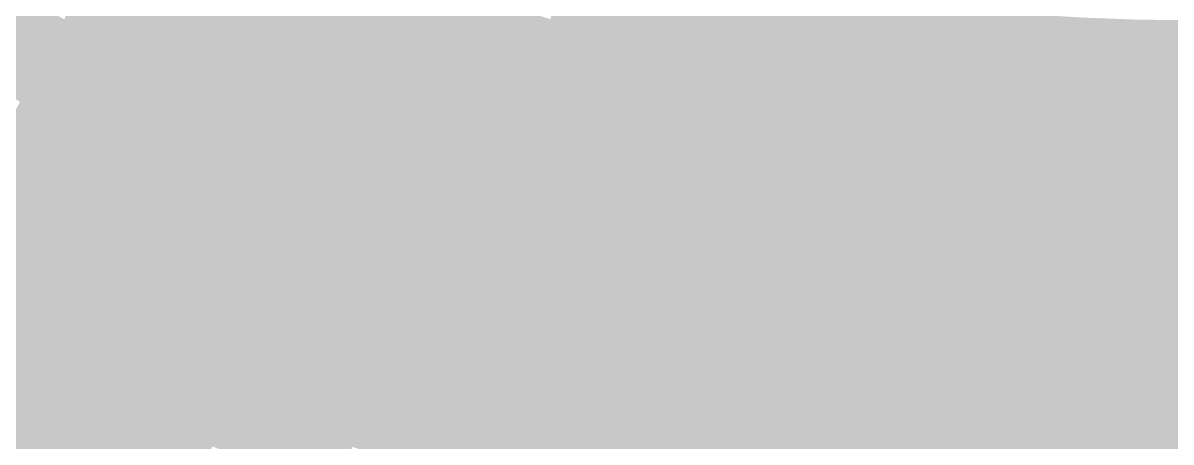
# Model space of a CAD drawing. Header units: inches. Extents: x -266 to 784, y -170 to 213.
# Drawn here: x -24.92 to -0.37, y -54.02 to -45.06 of the extents above; entities that cross this region are included whole.
import ezdxf

# ---------------------------------------------------------------- set-up
doc = ezdxf.new("R2010")
doc.units = ezdxf.units.IN
doc.header["$MEASUREMENT"] = 0

msp = doc.modelspace()

# ---------------------------------------------------------------- linework, layer by layer
at = {"color": 178, "true_color": 0x060051}
msp.add_solid([(-20.9502, -44.295475), (-21.377755, -45.199465), (-22.030955, -43.767991), (-22.480566, -44.661215)], dxfattribs=at)
at = {"color": 178, "true_color": 0x09004d}
msp.add_solid([(-18.368805, -44.346218), (-18.751488, -45.270097), (-19.451583, -43.882068), (-19.856824, -44.796278)], dxfattribs=at)
at = {"color": 188, "true_color": 0x0c0049}
msp.add_solid([(-15.833823, -44.252571), (-16.170713, -45.194115), (-16.915067, -43.850662), (-17.274962, -44.783654)], dxfattribs=at)
at = {"color": 188, "true_color": 0x140040}
msp.add_solid([(-8.779064, -44.135338), (-8.974155, -45.116123), (-9.859556, -43.906596), (-10.078657, -44.882298)], dxfattribs=at)
at = {"color": 178, "true_color": 0x040055}
msp.add_solid([(-22.480566, -44.661215), (-22.930178, -45.554439), (-23.569837, -44.096063), (-24.041234, -44.977984)], dxfattribs=at)
at = {"color": 188, "true_color": 0x100044}
msp.add_solid([(-12.268787, -44.333699), (-12.5355, -45.297475), (-13.353095, -44.019255), (-13.64338, -44.976196)], dxfattribs=at)
at = {"color": 188, "true_color": 0x150040}
msp.add_solid([(-7.693285, -44.337494), (-7.864247, -45.322772), (-8.779064, -44.135338), (-8.974155, -45.116123)], dxfattribs=at)
at = {"color": 178, "true_color": 0x02005a}
msp.add_solid([(-24.041234, -44.977984), (-24.51263, -45.859906), (-25.137808, -44.374437), (-25.630706, -45.244524)], dxfattribs=at)
at = {"color": 178, "true_color": 0x080051}
msp.add_solid([(-19.856824, -44.796278), (-20.262066, -45.710488), (-20.9502, -44.295475), (-21.377755, -45.199465)], dxfattribs=at)
at = {"color": 188, "true_color": 0x0b004d}
msp.add_solid([(-17.274962, -44.783654), (-17.634857, -45.716647), (-18.368805, -44.346218), (-18.751488, -45.270097)], dxfattribs=at)
at = {"color": 188, "true_color": 0x0e0049}
msp.add_solid([(-14.743042, -44.627824), (-15.056724, -45.577353), (-15.833823, -44.252571), (-16.170713, -45.194115)], dxfattribs=at)
at = {"color": 188, "true_color": 0x120044}
msp.add_solid([(-11.177088, -44.621438), (-11.420068, -45.591469), (-12.268787, -44.333699), (-12.5355, -45.297475)], dxfattribs=at)
at = {"color": 188, "true_color": 0x170040}
msp.add_solid([(-6.602871, -44.512943), (-6.749602, -45.502119), (-7.693285, -44.337494), (-7.864247, -45.322772)], dxfattribs=at)
at = {"color": 178, "true_color": 0x060055}
msp.add_solid([(-21.377755, -45.199465), (-21.80531, -46.103454), (-22.480566, -44.661215), (-22.930178, -45.554439)], dxfattribs=at)
at = {"color": 188, "true_color": 0x100049}
msp.add_solid([(-13.64338, -44.976196), (-13.933665, -45.933136), (-14.743042, -44.627824), (-15.056724, -45.577353)], dxfattribs=at)
at = {"color": 188, "true_color": 0x130044}
msp.add_solid([(-10.078657, -44.882298), (-10.297758, -45.858), (-11.177088, -44.621438), (-11.420068, -45.591469)], dxfattribs=at)
at = {"color": 188, "true_color": 0x180040}
msp.add_solid([(-5.50848, -44.661579), (-5.630891, -45.654059), (-6.602871, -44.512943), (-6.749602, -45.502119)], dxfattribs=at)
at = {"color": 188, "true_color": 0x1a0040}
msp.add_solid([(-4.410771, -44.783313), (-4.508788, -45.778497), (-5.50848, -44.661579), (-5.630891, -45.654059)], dxfattribs=at)
at = {"color": 188, "true_color": 0x0a0051}
msp.add_solid([(-18.751488, -45.270097), (-19.134172, -46.193977), (-19.856824, -44.796278), (-20.262066, -45.710488)], dxfattribs=at)
at = {"color": 188, "true_color": 0x0d004d}
msp.add_solid([(-16.170713, -45.194115), (-16.507603, -46.135659), (-17.274962, -44.783654), (-17.634857, -45.716647)], dxfattribs=at)
at = {"color": 188, "true_color": 0x150044}
msp.add_solid([(-8.974155, -45.116123), (-9.169245, -46.096908), (-10.078657, -44.882298), (-10.297758, -45.858)], dxfattribs=at)
at = {"color": 188, "true_color": 0x1b0040}
msp.add_solid([(-3.310405, -44.878071), (-3.38397, -45.875361), (-4.410771, -44.783313), (-4.508788, -45.778497)], dxfattribs=at)
at = {"color": 198, "true_color": 0x1d0040}
msp.add_solid([(-2.208045, -44.945796), (-2.257113, -45.944591), (-3.310405, -44.878071), (-3.38397, -45.875361)], dxfattribs=at)
at = {"color": 178, "true_color": 0x05005a}
msp.add_solid([(-22.930178, -45.554439), (-23.379789, -46.447664), (-24.041234, -44.977984), (-24.51263, -45.859906)], dxfattribs=at)
at = {"color": 188, "true_color": 0x110049}
msp.add_solid([(-12.5355, -45.297475), (-12.802212, -46.261251), (-13.64338, -44.976196), (-13.933665, -45.933136)], dxfattribs=at)
at = {"color": 188, "true_color": 0x170044}
msp.add_solid([(-7.864247, -45.322772), (-8.035209, -46.308049), (-8.974155, -45.116123), (-9.169245, -46.096908)], dxfattribs=at)
at = {"color": 198, "true_color": 0x1e0040}
msp.add_solid([(-1.104355, -44.986447), (-1.128897, -45.986146), (-2.208045, -44.945796), (-2.257113, -45.944591)], dxfattribs=at)
at = {"color": 198, "true_color": 0x200040}
msp.add_solid([(0, -45), (0, -46), (-1.104355, -44.986447), (-1.128897, -45.986146)], dxfattribs=at)
at = {"color": 178, "true_color": 0x03005e}
msp.add_solid([(-24.51263, -45.859906), (-24.984027, -46.741827), (-25.630706, -45.244524), (-26.123604, -46.114611)], dxfattribs=at)
at = {"color": 178, "true_color": 0x080055}
msp.add_solid([(-20.262066, -45.710488), (-20.667307, -46.624698), (-21.377755, -45.199465), (-21.80531, -46.103454)], dxfattribs=at)
at = {"color": 188, "true_color": 0x0c0051}
msp.add_solid([(-17.634857, -45.716647), (-17.994752, -46.64964), (-18.751488, -45.270097), (-19.134172, -46.193977)], dxfattribs=at)
at = {"color": 188, "true_color": 0x0f004d}
msp.add_solid([(-15.056724, -45.577353), (-15.370405, -46.526881), (-16.170713, -45.194115), (-16.507603, -46.135659)], dxfattribs=at)
at = {"color": 188, "true_color": 0x130049}
msp.add_solid([(-11.420068, -45.591469), (-11.663049, -46.5615), (-12.5355, -45.297475), (-12.802212, -46.261251)], dxfattribs=at)
at = {"color": 188, "true_color": 0x180044}
msp.add_solid([(-6.749602, -45.502119), (-6.896332, -46.491296), (-7.864247, -45.322772), (-8.035209, -46.308049)], dxfattribs=at)
at = {"color": 178, "true_color": 0x07005a}
msp.add_solid([(-21.80531, -46.103454), (-22.232865, -47.007443), (-22.930178, -45.554439), (-23.379789, -46.447664)], dxfattribs=at)
at = {"color": 188, "true_color": 0x10004d}
msp.add_solid([(-13.933665, -45.933136), (-14.223949, -46.890076), (-15.056724, -45.577353), (-15.370405, -46.526881)], dxfattribs=at)
at = {"color": 188, "true_color": 0x150049}
msp.add_solid([(-10.297758, -45.858), (-10.51686, -46.833702), (-11.420068, -45.591469), (-11.663049, -46.5615)], dxfattribs=at)
at = {"color": 188, "true_color": 0x1a0044}
msp.add_solid([(-5.630891, -45.654059), (-5.753302, -46.646538), (-6.749602, -45.502119), (-6.896332, -46.491296)], dxfattribs=at)
at = {"color": 188, "true_color": 0x1b0044}
msp.add_solid([(-4.508788, -45.778497), (-4.606806, -46.773682), (-5.630891, -45.654059), (-5.753302, -46.646538)], dxfattribs=at)
at = {"color": 178, "true_color": 0x05005e}
msp.add_solid([(-23.379789, -46.447664), (-23.8294, -47.340888), (-24.51263, -45.859906), (-24.984027, -46.741827)], dxfattribs=at)
at = {"color": 188, "true_color": 0x0a0055}
msp.add_solid([(-19.134172, -46.193977), (-19.516855, -47.117856), (-20.262066, -45.710488), (-20.667307, -46.624698)], dxfattribs=at)
at = {"color": 188, "true_color": 0x0e0051}
msp.add_solid([(-16.507603, -46.135659), (-16.844493, -47.077203), (-17.634857, -45.716647), (-17.994752, -46.64964)], dxfattribs=at)
at = {"color": 188, "true_color": 0x160049}
msp.add_solid([(-9.169245, -46.096908), (-9.364335, -47.077693), (-10.297758, -45.858), (-10.51686, -46.833702)], dxfattribs=at)
at = {"color": 198, "true_color": 0x1d0044}
msp.add_solid([(-3.38397, -45.875361), (-3.457534, -46.872651), (-4.508788, -45.778497), (-4.606806, -46.773682)], dxfattribs=at)
at = {"color": 198, "true_color": 0x1f0044}
msp.add_solid([(-2.257113, -45.944591), (-2.306181, -46.943386), (-3.38397, -45.875361), (-3.457534, -46.872651)], dxfattribs=at)
at = {"color": 178, "true_color": 0x09005a}
msp.add_solid([(-20.667307, -46.624698), (-21.072548, -47.538907), (-21.80531, -46.103454), (-22.232865, -47.007443)], dxfattribs=at)
at = {"color": 188, "true_color": 0x100051}
msp.add_solid([(-15.370405, -46.526881), (-15.684087, -47.476409), (-16.507603, -46.135659), (-16.844493, -47.077203)], dxfattribs=at)
at = {"color": 188, "true_color": 0x12004d}
msp.add_solid([(-12.802212, -46.261251), (-13.068925, -47.225027), (-13.933665, -45.933136), (-14.223949, -46.890076)], dxfattribs=at)
at = {"color": 188, "true_color": 0x180049}
msp.add_solid([(-8.035209, -46.308049), (-8.206171, -47.293327), (-9.169245, -46.096908), (-9.364335, -47.077693)], dxfattribs=at)
at = {"color": 198, "true_color": 0x200044}
msp.add_solid([(-1.128897, -45.986146), (-1.153438, -46.985844), (-2.257113, -45.944591), (-2.306181, -46.943386)], dxfattribs=at)
at = {"color": 198, "true_color": 0x220044}
msp.add_solid([(0, -46), (0, -47), (-1.128897, -45.986146), (-1.153438, -46.985844)], dxfattribs=at)
at = {"color": 188, "true_color": 0x0c0055}
msp.add_solid([(-17.994752, -46.64964), (-18.354647, -47.582633), (-19.134172, -46.193977), (-19.516855, -47.117856)], dxfattribs=at)
at = {"color": 188, "true_color": 0x14004d}
msp.add_solid([(-11.663049, -46.5615), (-11.906029, -47.531531), (-12.802212, -46.261251), (-13.068925, -47.225027)], dxfattribs=at)
at = {"color": 188, "true_color": 0x1a0049}
msp.add_solid([(-6.896332, -46.491296), (-7.043063, -47.480472), (-8.035209, -46.308049), (-8.206171, -47.293327)], dxfattribs=at)
at = {"color": 178, "true_color": 0x07005e}
msp.add_solid([(-22.232865, -47.007443), (-22.66042, -47.911433), (-23.379789, -46.447664), (-23.8294, -47.340888)], dxfattribs=at)
at = {"color": 188, "true_color": 0x0b005a}
msp.add_solid([(-19.516855, -47.117856), (-19.899538, -48.041736), (-20.667307, -46.624698), (-21.072548, -47.538907)], dxfattribs=at)
at = {"color": 188, "true_color": 0x0e0055}
msp.add_solid([(-16.844493, -47.077203), (-17.181383, -48.018747), (-17.994752, -46.64964), (-18.354647, -47.582633)], dxfattribs=at)
at = {"color": 188, "true_color": 0x110051}
msp.add_solid([(-14.223949, -46.890076), (-14.514234, -47.847017), (-15.370405, -46.526881), (-15.684087, -47.476409)], dxfattribs=at)
at = {"color": 188, "true_color": 0x16004d}
msp.add_solid([(-10.51686, -46.833702), (-10.735961, -47.809404), (-11.663049, -46.5615), (-11.906029, -47.531531)], dxfattribs=at)
at = {"color": 188, "true_color": 0x1b0049}
msp.add_solid([(-5.753302, -46.646538), (-5.875712, -47.639018), (-6.896332, -46.491296), (-7.043063, -47.480472)], dxfattribs=at)
at = {"color": 198, "true_color": 0x1d0049}
msp.add_solid([(-4.606806, -46.773682), (-4.704823, -47.768867), (-5.753302, -46.646538), (-5.875712, -47.639018)], dxfattribs=at)
at = {"color": 178, "true_color": 0x050062}
msp.add_solid([(-23.8294, -47.340888), (-24.279012, -48.234112), (-24.984027, -46.741827), (-25.455424, -47.623748)], dxfattribs=at)
at = {"color": 188, "true_color": 0x130051}
msp.add_solid([(-13.068925, -47.225027), (-13.335638, -48.188803), (-14.223949, -46.890076), (-14.514234, -47.847017)], dxfattribs=at)
at = {"color": 188, "true_color": 0x18004d}
msp.add_solid([(-9.364335, -47.077693), (-9.559426, -48.058479), (-10.51686, -46.833702), (-10.735961, -47.809404)], dxfattribs=at)
at = {"color": 198, "true_color": 0x1f0049}
msp.add_solid([(-3.457534, -46.872651), (-3.531099, -47.869942), (-4.606806, -46.773682), (-4.704823, -47.768867)], dxfattribs=at)
at = {"color": 198, "true_color": 0x210049}
msp.add_solid([(-2.306181, -46.943386), (-2.355248, -47.942182), (-3.457534, -46.872651), (-3.531099, -47.869942)], dxfattribs=at)
at = {"color": 178, "true_color": 0x09005e}
msp.add_solid([(-21.072548, -47.538907), (-21.47779, -48.453117), (-22.232865, -47.007443), (-22.66042, -47.911433)], dxfattribs=at)
at = {"color": 188, "true_color": 0x0d005a}
msp.add_solid([(-18.354647, -47.582633), (-18.714542, -48.515626), (-19.516855, -47.117856), (-19.899538, -48.041736)], dxfattribs=at)
at = {"color": 188, "true_color": 0x100055}
msp.add_solid([(-15.684087, -47.476409), (-15.997769, -48.425937), (-16.844493, -47.077203), (-17.181383, -48.018747)], dxfattribs=at)
at = {"color": 188, "true_color": 0x1a004d}
msp.add_solid([(-8.206171, -47.293327), (-8.377133, -48.278604), (-9.364335, -47.077693), (-9.559426, -48.058479)], dxfattribs=at)
at = {"color": 198, "true_color": 0x220049}
msp.add_solid([(-1.153438, -46.985844), (-1.177979, -47.985543), (-2.306181, -46.943386), (-2.355248, -47.942182)], dxfattribs=at)
at = {"color": 198, "true_color": 0x240049}
msp.add_solid([(0, -47), (0, -48), (-1.153438, -46.985844), (-1.177979, -47.985543)], dxfattribs=at)
at = {"color": 178, "true_color": 0x070062}
msp.add_solid([(-22.66042, -47.911433), (-23.087975, -48.815422), (-23.8294, -47.340888), (-24.279012, -48.234112)], dxfattribs=at)
at = {"color": 188, "true_color": 0x150051}
msp.add_solid([(-11.906029, -47.531531), (-12.149009, -48.501563), (-13.068925, -47.225027), (-13.335638, -48.188803)], dxfattribs=at)
at = {"color": 188, "true_color": 0x1b004d}
msp.add_solid([(-7.043063, -47.480472), (-7.189793, -48.469649), (-8.206171, -47.293327), (-8.377133, -48.278604)], dxfattribs=at)
at = {"color": 176, "true_color": 0x050066}
msp.add_solid([(-24.279012, -48.234112), (-24.728623, -49.127337), (-25.455424, -47.623748), (-25.926821, -48.50567)], dxfattribs=at)
at = {"color": 188, "true_color": 0x0b005e}
msp.add_solid([(-19.899538, -48.041736), (-20.282222, -48.965615), (-21.072548, -47.538907), (-21.47779, -48.453117)], dxfattribs=at)
at = {"color": 188, "true_color": 0x0f005a}
msp.add_solid([(-17.181383, -48.018747), (-17.518272, -48.960291), (-18.354647, -47.582633), (-18.714542, -48.515626)], dxfattribs=at)
at = {"color": 188, "true_color": 0x120055}
msp.add_solid([(-14.514234, -47.847017), (-14.804519, -48.803957), (-15.684087, -47.476409), (-15.997769, -48.425937)], dxfattribs=at)
at = {"color": 188, "true_color": 0x170051}
msp.add_solid([(-10.735961, -47.809404), (-10.955062, -48.785107), (-11.906029, -47.531531), (-12.149009, -48.501563)], dxfattribs=at)
at = {"color": 198, "true_color": 0x1d004d}
msp.add_solid([(-5.875712, -47.639018), (-5.998123, -48.631497), (-7.043063, -47.480472), (-7.189793, -48.469649)], dxfattribs=at)
at = {"color": 188, "true_color": 0x140055}
msp.add_solid([(-13.335638, -48.188803), (-13.602351, -49.152579), (-14.514234, -47.847017), (-14.804519, -48.803957)], dxfattribs=at)
at = {"color": 188, "true_color": 0x190051}
msp.add_solid([(-9.559426, -48.058479), (-9.754516, -49.039264), (-10.735961, -47.809404), (-10.955062, -48.785107)], dxfattribs=at)
at = {"color": 198, "true_color": 0x1f004d}
msp.add_solid([(-4.704823, -47.768867), (-4.80284, -48.764052), (-5.875712, -47.639018), (-5.998123, -48.631497)], dxfattribs=at)
at = {"color": 198, "true_color": 0x21004d}
msp.add_solid([(-3.531099, -47.869942), (-3.604664, -48.867232), (-4.704823, -47.768867), (-4.80284, -48.764052)], dxfattribs=at)
at = {"color": 198, "true_color": 0x23004d}
msp.add_solid([(-2.355248, -47.942182), (-2.404316, -48.940977), (-3.531099, -47.869942), (-3.604664, -48.867232)], dxfattribs=at)
at = {"color": 188, "true_color": 0x0a0062}
msp.add_solid([(-21.47779, -48.453117), (-21.883031, -49.367327), (-22.66042, -47.911433), (-23.087975, -48.815422)], dxfattribs=at)
at = {"color": 188, "true_color": 0x0e005e}
msp.add_solid([(-18.714542, -48.515626), (-19.074437, -49.448618), (-19.899538, -48.041736), (-20.282222, -48.965615)], dxfattribs=at)
at = {"color": 188, "true_color": 0x11005a}
msp.add_solid([(-15.997769, -48.425937), (-16.311451, -49.375465), (-17.181383, -48.018747), (-17.518272, -48.960291)], dxfattribs=at)
at = {"color": 188, "true_color": 0x1b0051}
msp.add_solid([(-8.377133, -48.278604), (-8.548094, -49.263882), (-9.559426, -48.058479), (-9.754516, -49.039264)], dxfattribs=at)
at = {"color": 198, "true_color": 0x24004d}
msp.add_solid([(-1.177979, -47.985543), (-1.20252, -48.985242), (-2.355248, -47.942182), (-2.404316, -48.940977)], dxfattribs=at)
at = {"color": 198, "true_color": 0x26004d}
msp.add_solid([(0, -48), (0, -49), (-1.177979, -47.985543), (-1.20252, -48.985242)], dxfattribs=at)
at = {"color": 176, "true_color": 0x080066}
msp.add_solid([(-23.087975, -48.815422), (-23.51553, -49.719411), (-24.279012, -48.234112), (-24.728623, -49.127337)], dxfattribs=at)
at = {"color": 188, "true_color": 0x160055}
msp.add_solid([(-12.149009, -48.501563), (-12.391989, -49.471594), (-13.335638, -48.188803), (-13.602351, -49.152579)], dxfattribs=at)
at = {"color": 198, "true_color": 0x1d0051}
msp.add_solid([(-7.189793, -48.469649), (-7.336524, -49.458825), (-8.377133, -48.278604), (-8.548094, -49.263882)], dxfattribs=at)
at = {"color": 176, "true_color": 0x05006b}
msp.add_solid([(-24.728623, -49.127337), (-25.178234, -50.020561), (-25.926821, -48.50567), (-26.398217, -49.387591)], dxfattribs=at)
at = {"color": 188, "true_color": 0x0c0062}
msp.add_solid([(-20.282222, -48.965615), (-20.664905, -49.889495), (-21.47779, -48.453117), (-21.883031, -49.367327)], dxfattribs=at)
at = {"color": 188, "true_color": 0x10005e}
msp.add_solid([(-17.518272, -48.960291), (-17.855162, -49.901835), (-18.714542, -48.515626), (-19.074437, -49.448618)], dxfattribs=at)
at = {"color": 188, "true_color": 0x13005a}
msp.add_solid([(-14.804519, -48.803957), (-15.094803, -49.760897), (-15.997769, -48.425937), (-16.311451, -49.375465)], dxfattribs=at)
at = {"color": 188, "true_color": 0x180055}
msp.add_solid([(-10.955062, -48.785107), (-11.174163, -49.760809), (-12.149009, -48.501563), (-12.391989, -49.471594)], dxfattribs=at)
at = {"color": 198, "true_color": 0x1f0051}
msp.add_solid([(-5.998123, -48.631497), (-6.120534, -49.623977), (-7.189793, -48.469649), (-7.336524, -49.458825)], dxfattribs=at)
at = {"color": 176, "true_color": 0x0a0066}
msp.add_solid([(-21.883031, -49.367327), (-22.288272, -50.281537), (-23.087975, -48.815422), (-23.51553, -49.719411)], dxfattribs=at)
at = {"color": 188, "true_color": 0x15005a}
msp.add_solid([(-13.602351, -49.152579), (-13.869063, -50.116355), (-14.804519, -48.803957), (-15.094803, -49.760897)], dxfattribs=at)
at = {"color": 188, "true_color": 0x1a0055}
msp.add_solid([(-9.754516, -49.039264), (-9.949606, -50.020049), (-10.955062, -48.785107), (-11.174163, -49.760809)], dxfattribs=at)
at = {"color": 198, "true_color": 0x210051}
msp.add_solid([(-4.80284, -48.764052), (-4.900857, -49.759236), (-5.998123, -48.631497), (-6.120534, -49.623977)], dxfattribs=at)
at = {"color": 198, "true_color": 0x230051}
msp.add_solid([(-3.604664, -48.867232), (-3.678228, -49.864523), (-4.80284, -48.764052), (-4.900857, -49.759236)], dxfattribs=at)
at = {"color": 188, "true_color": 0x0e0062}
msp.add_solid([(-19.074437, -49.448618), (-19.434332, -50.381611), (-20.282222, -48.965615), (-20.664905, -49.889495)], dxfattribs=at)
at = {"color": 188, "true_color": 0x12005e}
msp.add_solid([(-16.311451, -49.375465), (-16.625132, -50.324994), (-17.518272, -48.960291), (-17.855162, -49.901835)], dxfattribs=at)
at = {"color": 188, "true_color": 0x1c0055}
msp.add_solid([(-8.548094, -49.263882), (-8.719056, -50.24916), (-9.754516, -49.039264), (-9.949606, -50.020049)], dxfattribs=at)
at = {"color": 198, "true_color": 0x240051}
msp.add_solid([(-2.404316, -48.940977), (-2.453384, -49.939773), (-3.604664, -48.867232), (-3.678228, -49.864523)], dxfattribs=at)
at = {"color": 198, "true_color": 0x260051}
msp.add_solid([(-1.20252, -48.985242), (-1.227061, -49.984941), (-2.404316, -48.940977), (-2.453384, -49.939773)], dxfattribs=at)
at = {"color": 198, "true_color": 0x280051}
msp.add_solid([(0, -49), (0, -50), (-1.20252, -48.985242), (-1.227061, -49.984941)], dxfattribs=at)
at = {"color": 176, "true_color": 0x08006b}
msp.add_solid([(-23.51553, -49.719411), (-23.943085, -50.6234), (-24.728623, -49.127337), (-25.178234, -50.020561)], dxfattribs=at)
at = {"color": 188, "true_color": 0x17005a}
msp.add_solid([(-12.391989, -49.471594), (-12.634969, -50.441625), (-13.602351, -49.152579), (-13.869063, -50.116355)], dxfattribs=at)
at = {"color": 198, "true_color": 0x1e0055}
msp.add_solid([(-7.336524, -49.458825), (-7.483254, -50.448002), (-8.548094, -49.263882), (-8.719056, -50.24916)], dxfattribs=at)
at = {"color": 188, "true_color": 0x0c0066}
msp.add_solid([(-20.664905, -49.889495), (-21.047589, -50.813374), (-21.883031, -49.367327), (-22.288272, -50.281537)], dxfattribs=at)
at = {"color": 188, "true_color": 0x100062}
msp.add_solid([(-17.855162, -49.901835), (-18.192052, -50.84338), (-19.074437, -49.448618), (-19.434332, -50.381611)], dxfattribs=at)
at = {"color": 188, "true_color": 0x14005e}
msp.add_solid([(-15.094803, -49.760897), (-15.385088, -50.717838), (-16.311451, -49.375465), (-16.625132, -50.324994)], dxfattribs=at)
at = {"color": 188, "true_color": 0x1a005a}
msp.add_solid([(-11.174163, -49.760809), (-11.393264, -50.736511), (-12.391989, -49.471594), (-12.634969, -50.441625)], dxfattribs=at)
at = {"color": 198, "true_color": 0x200055}
msp.add_solid([(-6.120534, -49.623977), (-6.242944, -50.616456), (-7.336524, -49.458825), (-7.483254, -50.448002)], dxfattribs=at)
at = {"color": 176, "true_color": 0x0a006b}
msp.add_solid([(-22.288272, -50.281537), (-22.693514, -51.195746), (-23.51553, -49.719411), (-23.943085, -50.6234)], dxfattribs=at)
at = {"color": 188, "true_color": 0x16005e}
msp.add_solid([(-13.869063, -50.116355), (-14.135776, -51.080131), (-15.094803, -49.760897), (-15.385088, -50.717838)], dxfattribs=at)
at = {"color": 188, "true_color": 0x1c005a}
msp.add_solid([(-9.949606, -50.020049), (-10.144697, -51.000835), (-11.174163, -49.760809), (-11.393264, -50.736511)], dxfattribs=at)
at = {"color": 198, "true_color": 0x220055}
msp.add_solid([(-4.900857, -49.759236), (-4.998874, -50.754421), (-6.120534, -49.623977), (-6.242944, -50.616456)], dxfattribs=at)
at = {"color": 198, "true_color": 0x240055}
msp.add_solid([(-3.678228, -49.864523), (-3.751793, -50.861813), (-4.900857, -49.759236), (-4.998874, -50.754421)], dxfattribs=at)
at = {"color": 176, "true_color": 0x08006f}
msp.add_solid([(-23.943085, -50.6234), (-24.37064, -51.52739), (-25.178234, -50.020561), (-25.627846, -50.913785)], dxfattribs=at)
at = {"color": 188, "true_color": 0x0f0066}
msp.add_solid([(-19.434332, -50.381611), (-19.794227, -51.314604), (-20.664905, -49.889495), (-21.047589, -50.813374)], dxfattribs=at)
at = {"color": 188, "true_color": 0x130062}
msp.add_solid([(-16.625132, -50.324994), (-16.938814, -51.274522), (-17.855162, -49.901835), (-18.192052, -50.84338)], dxfattribs=at)
at = {"color": 198, "true_color": 0x1e005a}
msp.add_solid([(-8.719056, -50.24916), (-8.890018, -51.234437), (-9.949606, -50.020049), (-10.144697, -51.000835)], dxfattribs=at)
at = {"color": 198, "true_color": 0x260055}
msp.add_solid([(-2.453384, -49.939773), (-2.502451, -50.938568), (-3.678228, -49.864523), (-3.751793, -50.861813)], dxfattribs=at)
at = {"color": 198, "true_color": 0x280055}
msp.add_solid([(-1.227061, -49.984941), (-1.251603, -50.98464), (-2.453384, -49.939773), (-2.502451, -50.938568)], dxfattribs=at)
at = {"color": 198, "true_color": 0x2a0055}
msp.add_solid([(0, -50), (0, -51), (-1.227061, -49.984941), (-1.251603, -50.98464)], dxfattribs=at)
at = {"color": 176, "true_color": 0x0d006b}
msp.add_solid([(-21.047589, -50.813374), (-21.430272, -51.737254), (-22.288272, -50.281537), (-22.693514, -51.195746)], dxfattribs=at)
at = {"color": 188, "true_color": 0x150062}
msp.add_solid([(-15.385088, -50.717838), (-15.675373, -51.674778), (-16.625132, -50.324994), (-16.938814, -51.274522)], dxfattribs=at)
at = {"color": 188, "true_color": 0x19005e}
msp.add_solid([(-12.634969, -50.441625), (-12.87795, -51.411656), (-13.869063, -50.116355), (-14.135776, -51.080131)], dxfattribs=at)
at = {"color": 198, "true_color": 0x20005a}
msp.add_solid([(-7.483254, -50.448002), (-7.629985, -51.437179), (-8.719056, -50.24916), (-8.890018, -51.234437)], dxfattribs=at)
at = {"color": 188, "true_color": 0x110066}
msp.add_solid([(-18.192052, -50.84338), (-18.528942, -51.784924), (-19.434332, -50.381611), (-19.794227, -51.314604)], dxfattribs=at)
at = {"color": 188, "true_color": 0x1b005e}
msp.add_solid([(-11.393264, -50.736511), (-11.612366, -51.712213), (-12.634969, -50.441625), (-12.87795, -51.411656)], dxfattribs=at)
at = {"color": 198, "true_color": 0x22005a}
msp.add_solid([(-6.242944, -50.616456), (-6.365355, -51.608936), (-7.483254, -50.448002), (-7.629985, -51.437179)], dxfattribs=at)
at = {"color": 176, "true_color": 0x0b006f}
msp.add_solid([(-22.693514, -51.195746), (-23.098755, -52.109956), (-23.943085, -50.6234), (-24.37064, -51.52739)], dxfattribs=at)
at = {"color": 176, "true_color": 0x0f006b}
msp.add_solid([(-19.794227, -51.314604), (-20.154122, -52.247597), (-21.047589, -50.813374), (-21.430272, -51.737254)], dxfattribs=at)
at = {"color": 188, "true_color": 0x170062}
msp.add_solid([(-14.135776, -51.080131), (-14.402489, -52.043908), (-15.385088, -50.717838), (-15.675373, -51.674778)], dxfattribs=at)
at = {"color": 198, "true_color": 0x1d005e}
msp.add_solid([(-10.144697, -51.000835), (-10.339787, -51.98162), (-11.393264, -50.736511), (-11.612366, -51.712213)], dxfattribs=at)
at = {"color": 198, "true_color": 0x24005a}
msp.add_solid([(-4.998874, -50.754421), (-5.096891, -51.749606), (-6.242944, -50.616456), (-6.365355, -51.608936)], dxfattribs=at)
at = {"color": 198, "true_color": 0x26005a}
msp.add_solid([(-3.751793, -50.861813), (-3.825357, -51.859104), (-4.998874, -50.754421), (-5.096891, -51.749606)], dxfattribs=at)
at = {"color": 176, "true_color": 0x090073}
msp.add_solid([(-24.37064, -51.52739), (-24.798195, -52.431379), (-25.627846, -50.913785), (-26.077457, -51.807009)], dxfattribs=at)
at = {"color": 188, "true_color": 0x140066}
msp.add_solid([(-16.938814, -51.274522), (-17.252496, -52.22405), (-18.192052, -50.84338), (-18.528942, -51.784924)], dxfattribs=at)
at = {"color": 198, "true_color": 0x1f005e}
msp.add_solid([(-8.890018, -51.234437), (-9.06098, -52.219715), (-10.144697, -51.000835), (-10.339787, -51.98162)], dxfattribs=at)
at = {"color": 198, "true_color": 0x28005a}
msp.add_solid([(-2.502451, -50.938568), (-2.551519, -51.937364), (-3.751793, -50.861813), (-3.825357, -51.859104)], dxfattribs=at)
at = {"color": 198, "true_color": 0x2a005a}
msp.add_solid([(-1.251603, -50.98464), (-1.276144, -51.984339), (-2.502451, -50.938568), (-2.551519, -51.937364)], dxfattribs=at)
at = {"color": 198, "true_color": 0x2c005a}
msp.add_solid([(0, -51), (0, -52), (-1.251603, -50.98464), (-1.276144, -51.984339)], dxfattribs=at)
at = {"color": 176, "true_color": 0x0d006f}
msp.add_solid([(-21.430272, -51.737254), (-21.812956, -52.661133), (-22.693514, -51.195746), (-23.098755, -52.109956)], dxfattribs=at)
at = {"color": 186, "true_color": 0x12006b}
msp.add_solid([(-18.528942, -51.784924), (-18.865832, -52.726468), (-19.794227, -51.314604), (-20.154122, -52.247597)], dxfattribs=at)
at = {"color": 188, "true_color": 0x160066}
msp.add_solid([(-15.675373, -51.674778), (-15.965657, -52.631718), (-16.938814, -51.274522), (-17.252496, -52.22405)], dxfattribs=at)
at = {"color": 188, "true_color": 0x1a0062}
msp.add_solid([(-12.87795, -51.411656), (-13.12093, -52.381688), (-14.135776, -51.080131), (-14.402489, -52.043908)], dxfattribs=at)
at = {"color": 198, "true_color": 0x21005e}
msp.add_solid([(-7.629985, -51.437179), (-7.776715, -52.426355), (-8.890018, -51.234437), (-9.06098, -52.219715)], dxfattribs=at)
at = {"color": 176, "true_color": 0x0b0073}
msp.add_solid([(-23.098755, -52.109956), (-23.503996, -53.024166), (-24.37064, -51.52739), (-24.798195, -52.431379)], dxfattribs=at)
at = {"color": 188, "true_color": 0x1c0062}
msp.add_solid([(-11.612366, -51.712213), (-11.831467, -52.687915), (-12.87795, -51.411656), (-13.12093, -52.381688)], dxfattribs=at)
at = {"color": 198, "true_color": 0x24005e}
msp.add_solid([(-6.365355, -51.608936), (-6.487766, -52.601415), (-7.629985, -51.437179), (-7.776715, -52.426355)], dxfattribs=at)
at = {"color": 176, "true_color": 0x090077}
msp.add_solid([(-24.798195, -52.431379), (-25.225751, -53.335368), (-26.077457, -51.807009), (-26.527068, -52.700234)], dxfattribs=at)
at = {"color": 186, "true_color": 0x10006f}
msp.add_solid([(-20.154122, -52.247597), (-20.514017, -53.18059), (-21.430272, -51.737254), (-21.812956, -52.661133)], dxfattribs=at)
at = {"color": 186, "true_color": 0x14006b}
msp.add_solid([(-17.252496, -52.22405), (-17.566177, -53.173578), (-18.528942, -51.784924), (-18.865832, -52.726468)], dxfattribs=at)
at = {"color": 186, "true_color": 0x180066}
msp.add_solid([(-14.402489, -52.043908), (-14.669202, -53.007684), (-15.675373, -51.674778), (-15.965657, -52.631718)], dxfattribs=at)
at = {"color": 198, "true_color": 0x1e0062}
msp.add_solid([(-10.339787, -51.98162), (-10.534877, -52.962405), (-11.612366, -51.712213), (-11.831467, -52.687915)], dxfattribs=at)
at = {"color": 198, "true_color": 0x26005e}
msp.add_solid([(-5.096891, -51.749606), (-5.194908, -52.744791), (-6.365355, -51.608936), (-6.487766, -52.601415)], dxfattribs=at)
at = {"color": 198, "true_color": 0x28005e}
msp.add_solid([(-3.825357, -51.859104), (-3.898922, -52.856394), (-5.096891, -51.749606), (-5.194908, -52.744791)], dxfattribs=at)
at = {"color": 186, "true_color": 0x1b0066}
msp.add_solid([(-13.12093, -52.381688), (-13.36391, -53.351719), (-14.402489, -52.043908), (-14.669202, -53.007684)], dxfattribs=at)
at = {"color": 198, "true_color": 0x210062}
msp.add_solid([(-9.06098, -52.219715), (-9.231942, -53.204993), (-10.339787, -51.98162), (-10.534877, -52.962405)], dxfattribs=at)
at = {"color": 198, "true_color": 0x2a005e}
msp.add_solid([(-2.551519, -51.937364), (-2.600587, -52.936159), (-3.825357, -51.859104), (-3.898922, -52.856394)], dxfattribs=at)
at = {"color": 198, "true_color": 0x2c005e}
msp.add_solid([(-1.276144, -51.984339), (-1.300685, -52.984037), (-2.551519, -51.937364), (-2.600587, -52.936159)], dxfattribs=at)
at = {"color": 198, "true_color": 0x2f005e}
msp.add_solid([(0, -52), (0, -53), (-1.276144, -51.984339), (-1.300685, -52.984037)], dxfattribs=at)
at = {"color": 176, "true_color": 0x0e0073}
msp.add_solid([(-21.812956, -52.661133), (-22.195639, -53.585013), (-23.098755, -52.109956), (-23.503996, -53.024166)], dxfattribs=at)
at = {"color": 186, "true_color": 0x13006f}
msp.add_solid([(-18.865832, -52.726468), (-19.202722, -53.668012), (-20.154122, -52.247597), (-20.514017, -53.18059)], dxfattribs=at)
at = {"color": 186, "true_color": 0x17006b}
msp.add_solid([(-15.965657, -52.631718), (-16.255942, -53.588659), (-17.252496, -52.22405), (-17.566177, -53.173578)], dxfattribs=at)
at = {"color": 198, "true_color": 0x230062}
msp.add_solid([(-7.776715, -52.426355), (-7.923446, -53.415532), (-9.06098, -52.219715), (-9.231942, -53.204993)], dxfattribs=at)
at = {"color": 176, "true_color": 0x0c0077}
msp.add_solid([(-23.503996, -53.024166), (-23.909238, -53.938376), (-24.798195, -52.431379), (-25.225751, -53.335368)], dxfattribs=at)
at = {"color": 186, "true_color": 0x1d0066}
msp.add_solid([(-11.831467, -52.687915), (-12.050568, -53.663617), (-13.12093, -52.381688), (-13.36391, -53.351719)], dxfattribs=at)
at = {"color": 198, "true_color": 0x250062}
msp.add_solid([(-6.487766, -52.601415), (-6.610176, -53.593895), (-7.776715, -52.426355), (-7.923446, -53.415532)], dxfattribs=at)
at = {"color": 186, "true_color": 0x110073}
msp.add_solid([(-20.514017, -53.18059), (-20.873912, -54.113582), (-21.812956, -52.661133), (-22.195639, -53.585013)], dxfattribs=at)
at = {"color": 186, "true_color": 0x15006f}
msp.add_solid([(-17.566177, -53.173578), (-17.879859, -54.123106), (-18.865832, -52.726468), (-19.202722, -53.668012)], dxfattribs=at)
at = {"color": 186, "true_color": 0x19006b}
msp.add_solid([(-14.669202, -53.007684), (-14.935914, -53.97146), (-15.965657, -52.631718), (-16.255942, -53.588659)], dxfattribs=at)
at = {"color": 186, "true_color": 0x200066}
msp.add_solid([(-10.534877, -52.962405), (-10.729968, -53.94319), (-11.831467, -52.687915), (-12.050568, -53.663617)], dxfattribs=at)
at = {"color": 198, "true_color": 0x270062}
msp.add_solid([(-5.194908, -52.744791), (-5.292926, -53.739975), (-6.487766, -52.601415), (-6.610176, -53.593895)], dxfattribs=at)
at = {"color": 198, "true_color": 0x2a0062}
msp.add_solid([(-3.898922, -52.856394), (-3.972486, -53.853685), (-5.194908, -52.744791), (-5.292926, -53.739975)], dxfattribs=at)
at = {"color": 176, "true_color": 0x0e0077}
msp.add_solid([(-22.195639, -53.585013), (-22.578323, -54.508892), (-23.503996, -53.024166), (-23.909238, -53.938376)], dxfattribs=at)
at = {"color": 186, "true_color": 0x1c006b}
msp.add_solid([(-13.36391, -53.351719), (-13.60689, -54.32175), (-14.669202, -53.007684), (-14.935914, -53.97146)], dxfattribs=at)
at = {"color": 186, "true_color": 0x220066}
msp.add_solid([(-9.231942, -53.204993), (-9.402904, -54.19027), (-10.534877, -52.962405), (-10.729968, -53.94319)], dxfattribs=at)
at = {"color": 198, "true_color": 0x2c0062}
msp.add_solid([(-2.600587, -52.936159), (-2.649654, -53.934955), (-3.898922, -52.856394), (-3.972486, -53.853685)], dxfattribs=at)
at = {"color": 198, "true_color": 0x2e0062}
msp.add_solid([(-1.300685, -52.984037), (-1.325226, -53.983736), (-2.600587, -52.936159), (-2.649654, -53.934955)], dxfattribs=at)
at = {"color": 208, "true_color": 0x310062}
msp.add_solid([(0, -53), (0, -54), (-1.300685, -52.984037), (-1.325226, -53.983736)], dxfattribs=at)
at = {"color": 186, "true_color": 0x130073}
msp.add_solid([(-19.202722, -53.668012), (-19.539612, -54.609556), (-20.514017, -53.18059), (-20.873912, -54.113582)], dxfattribs=at)
at = {"color": 186, "true_color": 0x18006f}
msp.add_solid([(-16.255942, -53.588659), (-16.546227, -54.545599), (-17.566177, -53.173578), (-17.879859, -54.123106)], dxfattribs=at)
at = {"color": 186, "true_color": 0x240066}
msp.add_solid([(-7.923446, -53.415532), (-8.070176, -54.404708), (-9.231942, -53.204993), (-9.402904, -54.19027)], dxfattribs=at)
at = {"color": 176, "true_color": 0x0c007c}
msp.add_solid([(-23.909238, -53.938376), (-24.314479, -54.852585), (-25.225751, -53.335368), (-25.653306, -54.239358)], dxfattribs=at)
at = {"color": 186, "true_color": 0x1e006b}
msp.add_solid([(-12.050568, -53.663617), (-12.269669, -54.639319), (-13.36391, -53.351719), (-13.60689, -54.32175)], dxfattribs=at)
at = {"color": 198, "true_color": 0x270066}
msp.add_solid([(-6.610176, -53.593895), (-6.732587, -54.586374), (-7.923446, -53.415532), (-8.070176, -54.404708)], dxfattribs=at)
at = {"color": 186, "true_color": 0x110077}
msp.add_solid([(-20.873912, -54.113582), (-21.233807, -55.046575), (-22.195639, -53.585013), (-22.578323, -54.508892)], dxfattribs=at)
at = {"color": 186, "true_color": 0x160073}
msp.add_solid([(-17.879859, -54.123106), (-18.193541, -55.072634), (-19.202722, -53.668012), (-19.539612, -54.609556)], dxfattribs=at)
at = {"color": 186, "true_color": 0x1a006f}
msp.add_solid([(-14.935914, -53.97146), (-15.202627, -54.935236), (-16.255942, -53.588659), (-16.546227, -54.545599)], dxfattribs=at)
at = {"color": 186, "true_color": 0x21006b}
msp.add_solid([(-10.729968, -53.94319), (-10.925058, -54.923976), (-12.050568, -53.663617), (-12.269669, -54.639319)], dxfattribs=at)
at = {"color": 198, "true_color": 0x290066}
msp.add_solid([(-5.292926, -53.739975), (-5.390943, -54.73516), (-6.610176, -53.593895), (-6.732587, -54.586374)], dxfattribs=at)
at = {"color": 198, "true_color": 0x2c0066}
msp.add_solid([(-3.972486, -53.853685), (-4.046051, -54.850975), (-5.292926, -53.739975), (-5.390943, -54.73516)], dxfattribs=at)
at = {"color": 176, "true_color": 0x0f007c}
msp.add_solid([(-22.578323, -54.508892), (-22.961006, -55.432772), (-23.909238, -53.938376), (-24.314479, -54.852585)], dxfattribs=at)
at = {"color": 186, "true_color": 0x1d006f}
msp.add_solid([(-13.60689, -54.32175), (-13.84987, -55.291781), (-14.935914, -53.97146), (-15.202627, -54.935236)], dxfattribs=at)
at = {"color": 186, "true_color": 0x23006b}
msp.add_solid([(-9.402904, -54.19027), (-9.573866, -55.175548), (-10.729968, -53.94319), (-10.925058, -54.923976)], dxfattribs=at)
at = {"color": 198, "true_color": 0x2e0066}
msp.add_solid([(-2.649654, -53.934955), (-2.698722, -54.93375), (-3.972486, -53.853685), (-4.046051, -54.850975)], dxfattribs=at)
at = {"color": 208, "true_color": 0x300066}
msp.add_solid([(-1.325226, -53.983736), (-1.349768, -54.983435), (-2.649654, -53.934955), (-2.698722, -54.93375)], dxfattribs=at)
at = {"color": 208, "true_color": 0x330066}
msp.add_solid([(0, -54), (0, -55), (-1.325226, -53.983736), (-1.349768, -54.983435)], dxfattribs=at)

doc.saveas('drawing.dxf')
